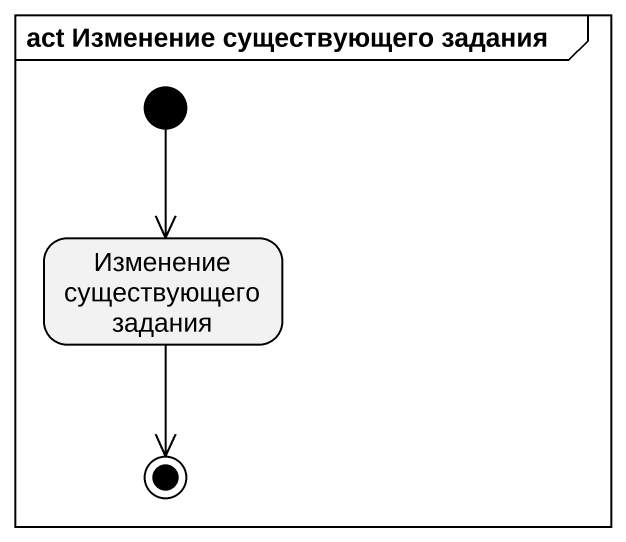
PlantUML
@startuml
mainframe act Изменение существующего задания
hide empty description
state "Изменение существующего задания" as Изменение_существующего
[*] --> Изменение_существующего
Изменение_существующего --> [*]
@enduml
